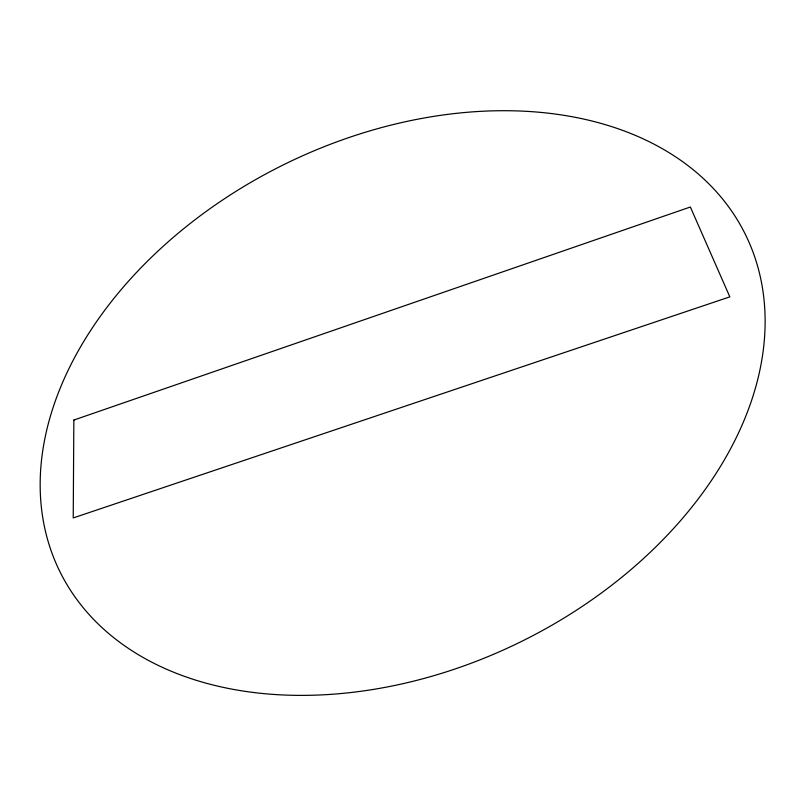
<?xml version="1.0" encoding="UTF-8"?>
<svg xmlns="http://www.w3.org/2000/svg" width="805" height="805" viewBox="0 0 805 805"><rect width="100%" height="100%" fill="white"/><g stroke="black" fill="none" stroke-linecap="round" stroke-linejoin="round"><path stroke-width="1.21" d="M73.849 420.049L73.225 517.937L729.833 296.864L690.358 207.006L73.849 420.049M328.601 694.504A381.962 266.375 -26.1 0 0 746.97 237.727A381.962 266.375 -26.1 0 0 132.372 276.9A381.962 266.375 -26.1 0 0 328.601 694.504"/></g></svg>
